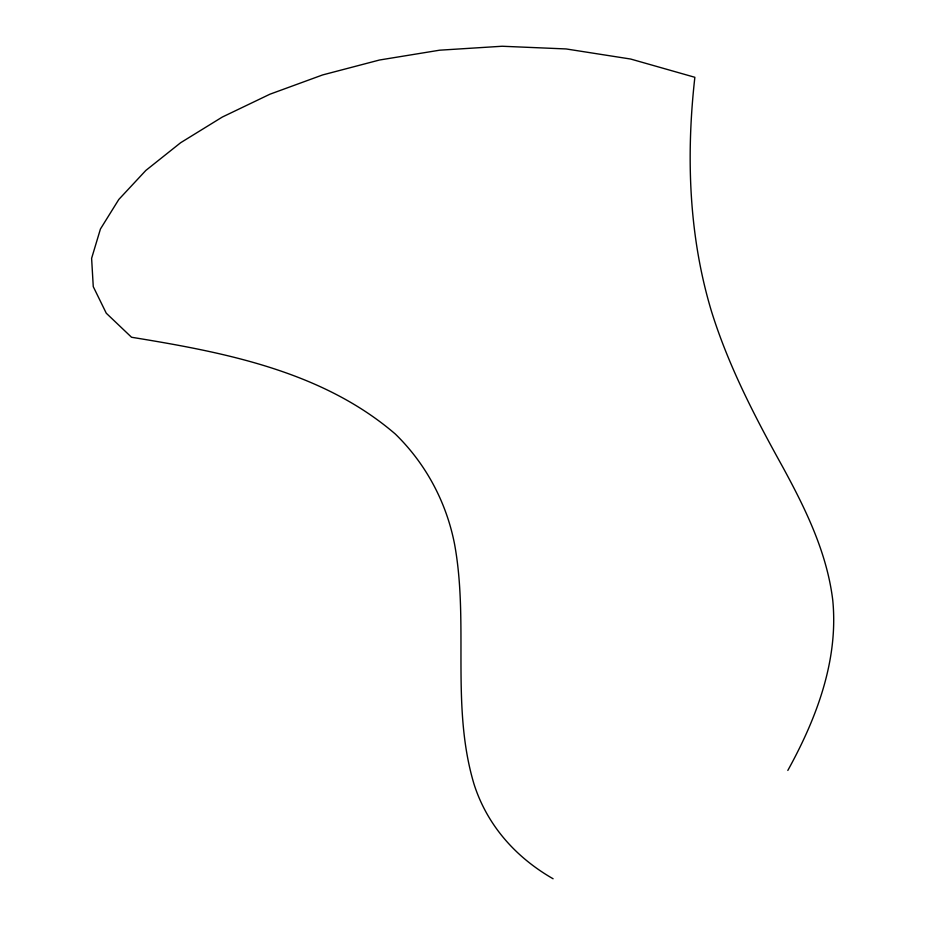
<?xml version="1.0" encoding="UTF-8"?>
<svg xmlns="http://www.w3.org/2000/svg" width="925" height="925" viewBox="0 0 925 925"><rect width="100%" height="100%" fill="white"/><g stroke="black" fill="none" stroke-linecap="round" stroke-linejoin="round"><path stroke-width="1.39" d="M787.822 770.433C816.428 718.609 838.651 660.381 832.754 600.198C826.904 552.144 805.236 508.264 782.342 466.281C754.742 416.516 728.368 365.699 711.429 311.17C688.663 235.493 686.026 155.435 694.86 77.295L630.653 59.038L566.123 48.944L502.148 46.25L439.653 50.193L379.516 60.009L322.652 74.925L269.95 94.2L222.312 117.047L180.653 142.716L145.838 170.443L118.805 199.465L100.432 229.018L91.61 258.341L93.263 286.657L106.271 313.217L131.535 337.255C224.023 352.263 322.166 371.098 395.322 434.033C425.928 463.841 446.405 502.263 454.568 544.166C469.125 623.566 450.602 706.11 474.051 784.227A304.66 218.786 -24.7 0 0 553.092 878.762"/></g></svg>
